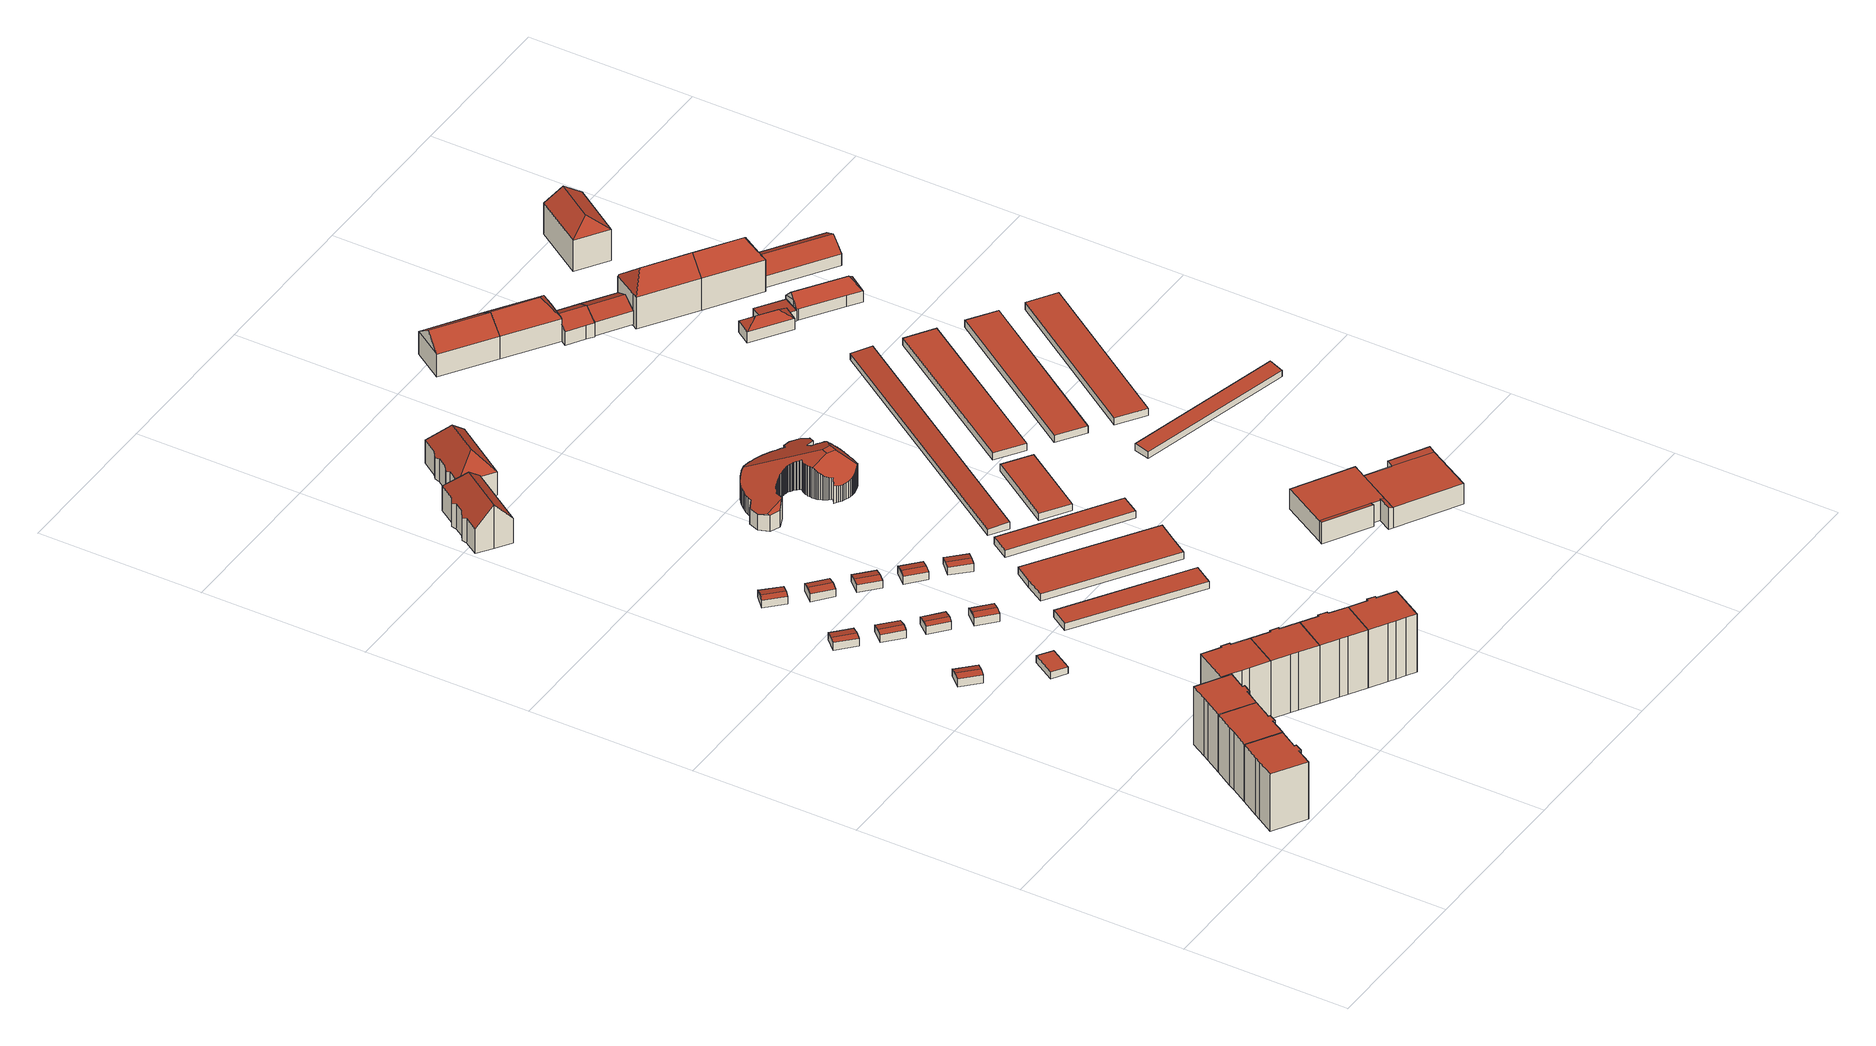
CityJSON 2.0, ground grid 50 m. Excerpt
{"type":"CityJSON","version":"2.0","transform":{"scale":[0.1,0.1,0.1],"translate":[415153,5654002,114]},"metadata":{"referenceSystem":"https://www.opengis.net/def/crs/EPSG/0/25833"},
"CityObjects":{
"building1":{"type":"Building","attributes":{"Dachtyp_tdc":"tdcPolyFlatRoof","Gemeindeschluessel":14612000,"Dachneigung":0,"QualitaetDacherkennung":73,"Geometrietyp2DReferenz":"3000","measuredHeight":18.89,"function":"31001_9998","roofType":"1000"},"geometry":[{"type":"Solid","lod":"2","boundaries":[[[[0,1,2,3]],[[1,4,5,2]],[[4,6,7,5]],[[6,8,9,7]],[[8,10,11,9]],[[10,12,13,11]],[[12,14,15,13]],[[14,16,17,15]],[[16,18,19,17]],[[18,0,3,19]],[[18,16,14,12,10,8,6,4,1,0]],[[3,2,5,7,9,11,13,15,17,19]]]],"semantics":{"surfaces":[{"type":"WallSurface"},{"type":"RoofSurface"},{"type":"GroundSurface"}],"values":[[0,0,0,0,0,0,0,0,0,0,1,2]]}}]},
"building2":{"type":"Building","attributes":{"Dachtyp_tdc":"tdcPolyFlatRoof","Gemeindeschluessel":14612000,"Dachneigung":0,"QualitaetDacherkennung":73,"Geometrietyp2DReferenz":"3000","measuredHeight":18.91,"function":"31001_9998","roofType":"1000"},"geometry":[{"type":"Solid","lod":"2","boundaries":[[[[20,21,22,23]],[[21,24,25,22]],[[24,26,27,25]],[[26,28,29,27]],[[28,30,9,29]],[[30,31,7,9]],[[31,32,33,7]],[[32,34,35,33]],[[34,36,37,35]],[[36,20,23,37]],[[36,34,32,31,30,28,26,24,21,20]],[[23,22,25,27,29,9,7,33,35,37]]]],"semantics":{"surfaces":[{"type":"WallSurface"},{"type":"RoofSurface"},{"type":"GroundSurface"}],"values":[[0,0,0,0,0,0,0,0,0,0,1,2]]}}]},
"building3":{"type":"Building","attributes":{"Dachtyp_tdc":"tdcPolyFlatRoof","Gemeindeschluessel":14612000,"Dachneigung":0,"QualitaetDacherkennung":73,"Geometrietyp2DReferenz":"3000","measuredHeight":18.9,"function":"31001_9998","roofType":"1000"},"geometry":[{"type":"Solid","lod":"2","boundaries":[[[[20,36,37,23]],[[36,38,39,37]],[[38,40,41,39]],[[40,42,43,41]],[[42,44,45,43]],[[44,46,47,45]],[[46,48,49,47]],[[48,50,51,49]],[[50,52,53,51]],[[52,54,55,53]],[[54,56,57,55]],[[56,20,23,57]],[[56,54,52,50,48,46,44,42,40,38,36,20]],[[23,37,39,41,43,45,47,49,51,53,55,57]]]],"semantics":{"surfaces":[{"type":"WallSurface"},{"type":"RoofSurface"},{"type":"GroundSurface"}],"values":[[0,0,0,0,0,0,0,0,0,0,0,0,1,2]]}}]},
"building4":{"type":"Building","attributes":{"Dachtyp_tdc":"tdcGableRoof","Gemeindeschluessel":14612000,"Dachneigung":15.35,"QualitaetDacherkennung":78,"Geometrietyp2DReferenz":"3000","measuredHeight":3.06,"function":"31001_9998","roofType":"3100"},"geometry":[{"type":"Solid","lod":"2","boundaries":[[[[58,59,60,61]],[[59,62,63,60]],[[62,64,65,63]],[[64,58,61,65]],[[62,59,66]],[[58,64,67]],[[59,58,67,66]],[[64,62,66,67]],[[61,60,63,65]]]],"semantics":{"surfaces":[{"type":"WallSurface"},{"type":"RoofSurface"},{"type":"GroundSurface"}],"values":[[0,0,0,0,0,0,1,1,2]]}}]},
"building5":{"type":"Building","attributes":{"Dachtyp_tdc":"tdcPolyFlatRoof","Gemeindeschluessel":14612000,"Dachneigung":0,"QualitaetDacherkennung":75,"Geometrietyp2DReferenz":"3000","measuredHeight":19.05,"function":"31001_9998","roofType":"1000"},"geometry":[{"type":"Solid","lod":"2","boundaries":[[[[68,69,70,47]],[[69,71,72,70]],[[71,73,74,72]],[[73,75,76,74]],[[75,77,78,76]],[[77,79,80,78]],[[79,81,82,80]],[[81,83,84,82]],[[83,85,86,84]],[[85,87,49,86]],[[87,68,47,49]],[[87,85,83,81,79,77,75,73,71,69,68]],[[47,70,72,74,76,78,80,82,84,86,49]]]],"semantics":{"surfaces":[{"type":"WallSurface"},{"type":"RoofSurface"},{"type":"GroundSurface"}],"values":[[0,0,0,0,0,0,0,0,0,0,0,1,2]]}}]},
"building6":{"type":"Building","attributes":{"Dachtyp_tdc":"tdcGableRoof","Gemeindeschluessel":14612000,"Dachneigung":13.27,"QualitaetDacherkennung":75,"Geometrietyp2DReferenz":"3000","measuredHeight":3,"function":"31001_9998","roofType":"3100"},"geometry":[{"type":"Solid","lod":"2","boundaries":[[[[88,89,90,91]],[[89,92,93,90]],[[92,94,95,93]],[[94,88,91,95]],[[92,89,96]],[[88,94,97]],[[89,88,97,96]],[[94,92,96,97]],[[91,90,93,95]]]],"semantics":{"surfaces":[{"type":"WallSurface"},{"type":"RoofSurface"},{"type":"GroundSurface"}],"values":[[0,0,0,0,0,0,1,1,2]]}}]},
"building7":{"type":"Building","attributes":{"Dachtyp_tdc":"tdcPolyFlatRoof","Gemeindeschluessel":14612000,"Dachneigung":2.85,"QualitaetDacherkennung":85,"Geometrietyp2DReferenz":"3000","measuredHeight":2.38,"function":"31001_9998","roofType":"2100"},"geometry":[{"type":"Solid","lod":"2","boundaries":[[[[98,99,100,101]],[[99,102,103,100]],[[102,104,105,103]],[[104,98,101,105]],[[104,102,99,98]],[[101,100,103,105]]]],"semantics":{"surfaces":[{"type":"WallSurface"},{"type":"RoofSurface"},{"type":"GroundSurface"}],"values":[[0,0,0,0,1,2]]}}]},
"building8":{"type":"Building","attributes":{"Dachtyp_tdc":"tdcPolyFlatRoof","Gemeindeschluessel":14612000,"Dachneigung":0,"QualitaetDacherkennung":82,"Geometrietyp2DReferenz":"3000","measuredHeight":19.07,"function":"31001_9998","roofType":"1000"},"geometry":[{"type":"Solid","lod":"2","boundaries":[[[[81,79,80,82]],[[79,106,107,80]],[[106,108,109,107]],[[108,110,111,109]],[[110,112,113,111]],[[112,114,115,113]],[[114,116,117,115]],[[116,118,119,117]],[[118,120,121,119]],[[120,81,82,121]],[[120,118,116,114,112,110,108,106,79,81]],[[82,80,107,109,111,113,115,117,119,121]]]],"semantics":{"surfaces":[{"type":"WallSurface"},{"type":"RoofSurface"},{"type":"GroundSurface"}],"values":[[0,0,0,0,0,0,0,0,0,0,1,2]]}}]},
"building9":{"type":"Building","attributes":{"Dachtyp_tdc":"tdcGableRoof","Gemeindeschluessel":14612000,"Dachneigung":13.37,"QualitaetDacherkennung":82,"Geometrietyp2DReferenz":"3000","measuredHeight":2.91,"function":"31001_9998","roofType":"3100"},"geometry":[{"type":"Solid","lod":"2","boundaries":[[[[122,123,124,125]],[[123,126,127,124]],[[126,128,129,127]],[[128,122,125,129]],[[126,123,130]],[[122,128,131]],[[123,122,131,130]],[[128,126,130,131]],[[125,124,127,129]]]],"semantics":{"surfaces":[{"type":"WallSurface"},{"type":"RoofSurface"},{"type":"GroundSurface"}],"values":[[0,0,0,0,0,0,1,1,2]]}}]},
"building10":{"type":"Building","attributes":{"Dachtyp_tdc":"tdcGableRoof","Gemeindeschluessel":14612000,"Dachneigung":13.7,"QualitaetDacherkennung":71,"Geometrietyp2DReferenz":"3000","measuredHeight":3.07,"function":"31001_9998","roofType":"3100"},"geometry":[{"type":"Solid","lod":"2","boundaries":[[[[132,133,134,135]],[[133,136,137,134]],[[136,138,139,137]],[[138,132,135,139]],[[136,133,140]],[[132,138,141]],[[133,132,141,140]],[[138,136,140,141]],[[135,134,137,139]]]],"semantics":{"surfaces":[{"type":"WallSurface"},{"type":"RoofSurface"},{"type":"GroundSurface"}],"values":[[0,0,0,0,0,0,1,1,2]]}}]},
"building11":{"type":"Building","attributes":{"Dachtyp_tdc":"tdcGableRoof","Gemeindeschluessel":14612000,"Dachneigung":14.26,"QualitaetDacherkennung":72,"Geometrietyp2DReferenz":"3000","measuredHeight":2.9,"function":"31001_9998","roofType":"3100"},"geometry":[{"type":"Solid","lod":"2","boundaries":[[[[142,143,144,145]],[[143,146,147,144]],[[146,148,149,147]],[[148,142,145,149]],[[146,143,150]],[[142,148,151]],[[143,142,151,150]],[[148,146,150,151]],[[145,144,147,149]]]],"semantics":{"surfaces":[{"type":"WallSurface"},{"type":"RoofSurface"},{"type":"GroundSurface"}],"values":[[0,0,0,0,0,0,1,1,2]]}}]},
"building12":{"type":"Building","attributes":{"Dachtyp_tdc":"tdcPolyFlatRoof","Gemeindeschluessel":14612000,"Dachneigung":0,"QualitaetDacherkennung":83,"Geometrietyp2DReferenz":"3000","measuredHeight":19.09,"function":"31001_9998","roofType":"1000"},"geometry":[{"type":"Solid","lod":"2","boundaries":[[[[152,153,154,155]],[[153,116,117,154]],[[116,114,115,117]],[[114,156,157,115]],[[156,158,159,157]],[[158,160,161,159]],[[160,162,163,161]],[[162,164,165,163]],[[164,166,167,165]],[[166,152,155,167]],[[166,164,162,160,158,156,114,116,153,152]],[[155,154,117,115,157,159,161,163,165,167]]]],"semantics":{"surfaces":[{"type":"WallSurface"},{"type":"RoofSurface"},{"type":"GroundSurface"}],"values":[[0,0,0,0,0,0,0,0,0,0,1,2]]}}]},
"building13":{"type":"Building","attributes":{"Dachtyp_tdc":"tdcGableRoof","Gemeindeschluessel":14612000,"Dachneigung":13.53,"QualitaetDacherkennung":78,"Geometrietyp2DReferenz":"3000","measuredHeight":3,"function":"31001_9998","roofType":"3100"},"geometry":[{"type":"Solid","lod":"2","boundaries":[[[[168,169,170,171]],[[169,172,173,170]],[[172,174,175,173]],[[174,168,171,175]],[[172,169,176]],[[168,174,177]],[[169,168,177,176]],[[174,172,176,177]],[[171,170,173,175]]]],"semantics":{"surfaces":[{"type":"WallSurface"},{"type":"RoofSurface"},{"type":"GroundSurface"}],"values":[[0,0,0,0,0,0,1,1,2]]}}]},
"building14":{"type":"Building","attributes":{"Dachtyp_tdc":"tdcGableRoof","Gemeindeschluessel":14612000,"Dachneigung":14.27,"QualitaetDacherkennung":79,"Geometrietyp2DReferenz":"3000","measuredHeight":3.04,"function":"31001_9998","roofType":"3100"},"geometry":[{"type":"Solid","lod":"2","boundaries":[[[[178,179,180,181]],[[179,182,183,180]],[[182,184,185,183]],[[184,178,181,185]],[[182,179,186]],[[178,184,187]],[[179,178,187,186]],[[184,182,186,187]],[[181,180,183,185]]]],"semantics":{"surfaces":[{"type":"WallSurface"},{"type":"RoofSurface"},{"type":"GroundSurface"}],"values":[[0,0,0,0,0,0,1,1,2]]}}]},
"building15":{"type":"Building","attributes":{"Dachtyp_tdc":"tdcPolyFlatRoof","Gemeindeschluessel":14612000,"Dachneigung":0,"QualitaetDacherkennung":76,"Geometrietyp2DReferenz":"3000","measuredHeight":19.09,"function":"31001_9998","roofType":"1000"},"geometry":[{"type":"Solid","lod":"2","boundaries":[[[[188,189,190,191]],[[189,192,193,190]],[[192,194,195,193]],[[194,196,197,195]],[[196,166,167,197]],[[166,164,165,167]],[[164,198,199,165]],[[198,200,201,199]],[[200,202,203,201]],[[202,204,205,203]],[[204,188,191,205]],[[204,202,200,198,164,166,196,194,192,189,188]],[[191,190,193,195,197,167,165,199,201,203,205]]]],"semantics":{"surfaces":[{"type":"WallSurface"},{"type":"RoofSurface"},{"type":"GroundSurface"}],"values":[[0,0,0,0,0,0,0,0,0,0,0,1,2]]}}]},
"building16":{"type":"Building","attributes":{"Dachtyp_tdc":"tdcGableRoof","Gemeindeschluessel":14612000,"Dachneigung":14.37,"QualitaetDacherkennung":84,"Geometrietyp2DReferenz":"3000","measuredHeight":2.98,"function":"31001_9998","roofType":"3100"},"geometry":[{"type":"Solid","lod":"2","boundaries":[[[[206,207,208,209]],[[207,210,211,208]],[[210,212,213,211]],[[212,206,209,213]],[[210,207,214]],[[206,212,215]],[[207,206,215,214]],[[212,210,214,215]],[[209,208,211,213]]]],"semantics":{"surfaces":[{"type":"WallSurface"},{"type":"RoofSurface"},{"type":"GroundSurface"}],"values":[[0,0,0,0,0,0,1,1,2]]}}]},
"building17":{"type":"Building","attributes":{"Dachtyp_tdc":"tdcFreeFormRoof","Gemeindeschluessel":14612000,"Dachneigung":48.65,"QualitaetDacherkennung":21,"Geometrietyp2DReferenz":"3000","measuredHeight":14.26,"function":"31001_9998","roofType":"5000"},"geometry":[{"type":"Solid","lod":"2","boundaries":[[[[216,217,218,219]],[[217,220,221,218]],[[220,222,223,221]],[[222,224,225,223]],[[224,226,227,225]],[[226,228,229,227]],[[228,230,231,229]],[[230,232,233,231]],[[232,234,235,233]],[[234,236,237,235]],[[236,238,239,237]],[[238,216,219,239]],[[234,232,230,228,226,224,222,220,217,240]],[[217,216,238,240]],[[238,236,234,240]],[[219,218,221,223,225,227,229,231,233,235,237,239]]]],"semantics":{"surfaces":[{"type":"WallSurface"},{"type":"RoofSurface"},{"type":"GroundSurface"}],"values":[[0,0,0,0,0,0,0,0,0,0,0,0,1,1,1,2]]}}]},
"building18":{"type":"Building","attributes":{"Dachtyp_tdc":"tdcGableRoof","Gemeindeschluessel":14612000,"Dachneigung":12.93,"QualitaetDacherkennung":65,"Geometrietyp2DReferenz":"3000","measuredHeight":3.02,"function":"31001_9998","roofType":"3100"},"geometry":[{"type":"Solid","lod":"2","boundaries":[[[[241,242,243,244]],[[242,245,246,243]],[[245,247,248,246]],[[247,241,244,248]],[[245,242,249]],[[241,247,250]],[[242,241,250,249]],[[247,245,249,250]],[[244,243,246,248]]]],"semantics":{"surfaces":[{"type":"WallSurface"},{"type":"RoofSurface"},{"type":"GroundSurface"}],"values":[[0,0,0,0,0,0,1,1,2]]}}]},
"building19":{"type":"Building","attributes":{"Dachtyp_tdc":"tdcPolyFlatRoof","Gemeindeschluessel":14612000,"Dachneigung":0,"QualitaetDacherkennung":77,"Geometrietyp2DReferenz":"3000","measuredHeight":2.31,"function":"31001_2463","roofType":"1000"},"geometry":[{"type":"Solid","lod":"2","boundaries":[[[[251,252,253,254]],[[252,255,256,253]],[[255,257,258,256]],[[257,251,254,258]],[[257,255,252,251]],[[254,253,256,258]]]],"semantics":{"surfaces":[{"type":"WallSurface"},{"type":"RoofSurface"},{"type":"GroundSurface"}],"values":[[0,0,0,0,1,2]]}}]},
"building20":{"type":"Building","attributes":{"Dachtyp_tdc":"tdcGableRoof","Gemeindeschluessel":14612000,"Dachneigung":14.75,"QualitaetDacherkennung":73,"Geometrietyp2DReferenz":"3000","measuredHeight":2.93,"function":"31001_9998","roofType":"3100"},"geometry":[{"type":"Solid","lod":"2","boundaries":[[[[259,260,261,262]],[[260,263,264,261]],[[263,265,266,264]],[[265,259,262,266]],[[263,260,267]],[[259,265,268]],[[260,259,268,267]],[[265,263,267,268]],[[262,261,264,266]]]],"semantics":{"surfaces":[{"type":"WallSurface"},{"type":"RoofSurface"},{"type":"GroundSurface"}],"values":[[0,0,0,0,0,0,1,1,2]]}}]},
"building21":{"type":"Building","attributes":{"Dachtyp_tdc":"tdcHipRoof","Gemeindeschluessel":14612000,"Dachneigung":48.7,"QualitaetDacherkennung":77,"Geometrietyp2DReferenz":"3000","measuredHeight":13.99,"function":"31001_9998","roofType":"3200"},"geometry":[{"type":"Solid","lod":"2","boundaries":[[[[269,270,271,272]],[[270,273,274,271]],[[273,275,276,274]],[[275,277,278,276]],[[277,279,280,278]],[[279,281,282,280]],[[281,283,284,282]],[[283,285,286,284]],[[285,287,288,286]],[[287,289,290,288]],[[289,269,272,290]],[[279,277,291]],[[285,283,281,292]],[[277,275,273,270,269,289,287,285,292,291]],[[281,279,291,292]],[[272,271,274,276,278,280,282,284,286,288,290]]]],"semantics":{"surfaces":[{"type":"WallSurface"},{"type":"RoofSurface"},{"type":"GroundSurface"}],"values":[[0,0,0,0,0,0,0,0,0,0,0,1,1,1,1,2]]}}]},
"building22":{"type":"Building","attributes":{"Dachtyp_tdc":"tdcPolyFlatRoof","Gemeindeschluessel":14612000,"Dachneigung":0,"QualitaetDacherkennung":94,"Geometrietyp2DReferenz":"3000","measuredHeight":2.27,"function":"31001_2463","roofType":"1000"},"geometry":[{"type":"Solid","lod":"2","boundaries":[[[[293,294,295,296]],[[294,297,298,295]],[[297,299,300,298]],[[299,301,302,300]],[[301,303,304,302]],[[303,293,296,304]],[[303,301,299,297,294,293]],[[296,295,298,300,302,304]]]],"semantics":{"surfaces":[{"type":"WallSurface"},{"type":"RoofSurface"},{"type":"GroundSurface"}],"values":[[0,0,0,0,0,0,1,2]]}}]},
"building23":{"type":"Building","attributes":{"name":"Kinder- und Jugendhaus Schieferburg","Dachtyp_tdc":"tdcFreeFormRoof","Gemeindeschluessel":14612000,"Dachneigung":13.56,"QualitaetDacherkennung":16,"Geometrietyp2DReferenz":"3000","measuredHeight":11.13,"function":"31001_2090","roofType":"5000"},"geometry":[{"type":"Solid","lod":"2","boundaries":[[[[305,306,307,308]],[[306,309,310,307]],[[309,311,312,310]],[[311,313,314,312]],[[313,315,316,314]],[[315,317,318,316]],[[317,319,320,318]],[[319,321,322,320]],[[321,323,324,322]],[[323,325,326,324]],[[325,327,328,326]],[[327,329,330,328]],[[329,331,332,330]],[[331,333,334,332]],[[333,335,336,334]],[[335,337,338,336]],[[337,339,340,338]],[[339,341,342,340]],[[341,343,344,342]],[[343,345,346,344]],[[345,347,348,346]],[[347,349,350,348]],[[349,351,352,350]],[[351,353,354,352]],[[353,355,356,354]],[[355,357,358,356]],[[357,359,360,358]],[[359,361,362,360]],[[361,363,364,362]],[[363,365,366,364]],[[365,367,368,366]],[[367,369,370,368]],[[369,371,372,370]],[[371,373,374,372]],[[373,375,376,374]],[[375,377,378,376]],[[377,379,380,378]],[[379,381,382,380]],[[381,383,384,382]],[[383,385,386,384]],[[385,387,388,386]],[[387,389,390,388]],[[389,391,392,390]],[[391,393,394,392]],[[393,395,396,394]],[[395,397,398,396]],[[397,399,400,398]],[[399,401,402,400]],[[401,403,404,402]],[[403,405,406,404]],[[405,407,408,406]],[[407,409,410,408]],[[409,411,412,410]],[[411,413,414,412]],[[413,415,416,414]],[[415,417,418,416]],[[417,419,420,418]],[[419,421,422,420]],[[421,423,424,422]],[[423,425,426,424]],[[425,427,428,426]],[[429,430,431,432]],[[430,433,434,431]],[[433,435,436,434]],[[435,437,438,436]],[[437,439,440,438]],[[439,441,442,440]],[[441,443,444,442]],[[443,445,446,444]],[[445,447,448,446]],[[447,449,450,448]],[[449,451,452,450]],[[451,453,454,452]],[[453,455,456,454]],[[455,457,458,456]],[[457,459,460,458]],[[459,461,462,460]],[[461,463,464,462]],[[463,465,466,464]],[[465,467,468,466]],[[467,469,470,468]],[[469,471,472,470]],[[471,473,474,472]],[[473,475,476,474]],[[475,477,478,476]],[[477,479,480,478]],[[479,481,482,480]],[[481,483,484,482]],[[483,485,486,484]],[[485,487,488,486]],[[487,489,490,488]],[[489,491,492,490]],[[491,493,494,492]],[[493,495,496,494]],[[495,497,498,496]],[[497,499,500,498]],[[499,501,502,500]],[[501,503,504,502]],[[503,505,506,504]],[[505,507,508,506]],[[507,509,510,508]],[[509,511,512,510]],[[511,513,514,512]],[[513,515,516,514]],[[515,517,518,516]],[[427,429,432,428]],[[517,519,520,518]],[[519,521,522,520]],[[521,523,524,522]],[[523,525,526,524]],[[525,527,528,526]],[[527,529,530,528]],[[529,531,532,530]],[[531,533,534,532]],[[533,535,536,534]],[[535,537,538,536]],[[537,539,540,538]],[[539,541,542,540]],[[541,543,544,542]],[[543,545,546,544]],[[545,547,548,546]],[[547,549,550,548]],[[549,551,552,550]],[[551,553,554,552]],[[553,555,556,554]],[[555,557,558,556]],[[557,559,560,558]],[[559,561,562,560]],[[561,563,564,562]],[[563,565,566,564]],[[565,567,568,566]],[[567,569,570,568]],[[569,571,572,570]],[[571,573,574,572]],[[573,575,576,574]],[[575,577,578,576]],[[577,579,580,578]],[[579,581,582,580]],[[581,583,584,582]],[[583,585,586,584]],[[585,587,588,586]],[[587,589,590,588]],[[589,591,592,590]],[[591,593,594,592]],[[593,595,596,594]],[[595,597,598,596]],[[597,599,600,598]],[[599,601,602,600]],[[601,603,604,602]],[[603,605,606,604]],[[605,607,608,606]],[[607,609,610,608]],[[609,611,612,610]],[[611,613,614,612]],[[613,615,616,614]],[[615,617,618,616]],[[617,619,620,618]],[[619,621,622,620]],[[621,623,624,622]],[[623,625,626,624]],[[625,627,628,626]],[[627,629,630,628]],[[629,631,632,630]],[[631,305,308,632]],[[633,634,337,335,333,331,329,327,325,323,321,319,317,315,313,311,309,306,305,631,629,627,625,623,621,619,617,615,613,611,609,607,635]],[[389,387,385,383,381,379,377,375,373,371,369,367,365,363,361,359,357,355,353,351,349,347,345,343,341,339,337,634,636,637,439,437,435,433,430,429,427,425,423,421,419,417,415,413,411,409,407,405,403,401,399,397,395,393,391]],[[573,571,638,639]],[[463,461,459,457,455,453,451,449,447,445,443,441,637,636,640,641,493,491,489,487,485,483,481,479,477,475,473,471,469,467,465]],[[553,551,549,547,545,543,541,539,537,535,533,531,529,527,525,523,521,519,517,515,513,511,509,507,505,503,501,499,497,495,641,640,633,635,605,603,601,599,597,595,593,591,589,587,585,583,581,579,577,575,639,638,569,567,565,563,561,559,557,555]],[[636,634,633,640]],[[607,605,635]],[[441,439,637]],[[495,493,641]],[[575,573,639]],[[571,569,638]],[[308,307,310,312,314,316,318,320,322,324,326,328,330,332,334,336,338,340,342,344,346,348,350,352,354,356,358,360,362,364,366,368,370,372,374,376,378,380,382,384,386,388,390,392,394,396,398,400,402,404,406,408,410,412,414,416,418,420,422,424,426,428,432,431,434,436,438,440,442,444,446,448,450,452,454,456,458,460,462,464,466,468,470,472,474,476,478,480,482,484,486,488,490,492,494,496,498,500,502,504,506,508,510,512,514,516,518,520,522,524,526,528,530,532,534,536,538,540,542,544,546,548,550,552,554,556,558,560,562,564,566,568,570,572,574,576,578,580,582,584,586,588,590,592,594,596,598,600,602,604,606,608,610,612,614,616,618,620,622,624,626,628,630,632]]]],"semantics":{"surfaces":[{"type":"WallSurface"},{"type":"RoofSurface"},{"type":"GroundSurface"}],"values":[[0,0,0,0,0,0,0,0,0,0,0,0,0,0,0,0,0,0,0,0,0,0,0,0,0,0,0,0,0,0,0,0,0,0,0,0,0,0,0,0,0,0,0,0,0,0,0,0,0,0,0,0,0,0,0,0,0,0,0,0,0,0,0,0,0,0,0,0,0,0,0,0,0,0,0,0,0,0,0,0,0,0,0,0,0,0,0,0,0,0,0,0,0,0,0,0,0,0,0,0,0,0,0,0,0,0,0,0,0,0,0,0,0,0,0,0,0,0,0,0,0,0,0,0,0,0,0,0,0,0,0,0,0,0,0,0,0,0,0,0,0,0,0,0,0,0,0,0,0,0,0,0,0,0,0,0,0,0,0,0,0,0,0,0,1,1,1,1,1,1,0,0,0,0,0,2]]}}]},
"building24":{"type":"Building","attributes":{"Dachtyp_tdc":"tdcPolyFlatRoof","Gemeindeschluessel":14612000,"Dachneigung":0,"QualitaetDacherkennung":89,"Geometrietyp2DReferenz":"3000","measuredHeight":2.27,"function":"31001_2463","roofType":"1000"},"geometry":[{"type":"Solid","lod":"2","boundaries":[[[[642,643,644,645]],[[643,646,647,644]],[[646,648,649,647]],[[648,642,645,649]],[[648,646,643,642]],[[645,644,647,649]]]],"semantics":{"surfaces":[{"type":"WallSurface"},{"type":"RoofSurface"},{"type":"GroundSurface"}],"values":[[0,0,0,0,1,2]]}}]},
"building25":{"type":"Building","attributes":{"Dachtyp_tdc":"tdcPolyFlatRoof","Gemeindeschluessel":14612000,"Dachneigung":0,"QualitaetDacherkennung":92,"Geometrietyp2DReferenz":"3000","measuredHeight":2.25,"function":"31001_2463","roofType":"1000"},"geometry":[{"type":"Solid","lod":"2","boundaries":[[[[650,651,652,653]],[[651,654,655,652]],[[654,656,657,655]],[[656,650,653,657]],[[656,654,651,650]],[[653,652,655,657]]]],"semantics":{"surfaces":[{"type":"WallSurface"},{"type":"RoofSurface"},{"type":"GroundSurface"}],"values":[[0,0,0,0,1,2]]}}]},
"building26":{"type":"Building","attributes":{"Dachtyp_tdc":"tdcPolyFlatRoof","Gemeindeschluessel":14612000,"Dachneigung":2.95,"QualitaetDacherkennung":90,"Geometrietyp2DReferenz":"3000","measuredHeight":2.33,"function":"31001_2463","roofType":"2100"},"geometry":[{"type":"Solid","lod":"2","boundaries":[[[[658,659,660,661]],[[659,662,663,660]],[[662,664,665,663]],[[664,658,661,665]],[[664,662,659,658]],[[661,660,663,665]]]],"semantics":{"surfaces":[{"type":"WallSurface"},{"type":"RoofSurface"},{"type":"GroundSurface"}],"values":[[0,0,0,0,1,2]]}}]},
"building27":{"type":"Building","attributes":{"Gemeindeschluessel":14612000,"Geometrietyp2DReferenz":"3000","function":"31001_9998","roofType":"9999"},"children":["building27-1","building27-2","building27-3","building27-4","building27-5"]},
"building27-1":{"type":"BuildingPart","attributes":{"Dachtyp_tdc":"tdcPolyFlatRoof","Dachneigung":6.05,"QualitaetDacherkennung":55,"Geometrietyp2DReferenz":"3000","measuredHeight":6.91,"roofType":"2100"},"parents":["building27"],"geometry":[{"type":"MultiSurface","lod":"2","boundaries":[[[666,667,668,669]],[[670,671,672,673]],[[671,666,669,672]],[[671,670,667,666]],[[669,668,673,672]]],"semantics":{"surfaces":[{"type":"WallSurface"},{"type":"RoofSurface"},{"type":"GroundSurface"}],"values":[0,0,0,1,2]}}]},
"building27-2":{"type":"BuildingPart","attributes":{"Dachtyp_tdc":"tdcPolyFlatRoof","Dachneigung":16.46,"QualitaetDacherkennung":55,"Geometrietyp2DReferenz":"3000","measuredHeight":7.06,"roofType":"2100"},"parents":["building27"],"geometry":[{"type":"MultiSurface","lod":"2","boundaries":[[[674,675,676,677]],[[675,678,679,680,676]],[[675,674,681,678]],[[680,682,677,676]]],"semantics":{"surfaces":[{"type":"WallSurface"},{"type":"RoofSurface"},{"type":"GroundSurface"}],"values":[0,0,1,2]}}]},
"building27-3":{"type":"BuildingPart","attributes":{"Dachtyp_tdc":"tdcPolyFlatRoof","Dachneigung":0,"QualitaetDacherkennung":85,"Geometrietyp2DReferenz":"3000","measuredHeight":6.67,"roofType":"1000"},"parents":["building27"],"geometry":[{"type":"MultiSurface","lod":"2","boundaries":[[[683,670,673,684,685]],[[667,686,687,668]],[[686,688,674,677,687]],[[688,686,667,670,683]],[[684,673,668,687,677,682]]],"semantics":{"surfaces":[{"type":"WallSurface"},{"type":"RoofSurface"},{"type":"GroundSurface"}],"values":[0,0,0,1,2]}}]},
"building27-4":{"type":"BuildingPart","attributes":{"Dachtyp_tdc":"tdcPolyFlatRoof","Dachneigung":0,"QualitaetDacherkennung":79,"Geometrietyp2DReferenz":"3000","measuredHeight":6.61,"roofType":"1000"},"parents":["building27"],"geometry":[{"type":"MultiSurface","lod":"2","boundaries":[[[689,690,691,692]],[[690,693,694,691]],[[693,685,684,694]],[[679,695,696,680]],[[695,679,681,685,693,690,689]],[[692,691,694,684,682,680,696]]],"semantics":{"surfaces":[{"type":"WallSurface"},{"type":"RoofSurface"},{"type":"GroundSurface"}],"values":[0,0,0,0,1,2]}}]},
"building27-5":{"type":"BuildingPart","attributes":{"Dachtyp_tdc":"tdcPolyFlatRoof","Dachneigung":13.77,"QualitaetDacherkennung":57,"Geometrietyp2DReferenz":"3000","measuredHeight":7.04,"roofType":"2100"},"parents":["building27"],"geometry":[{"type":"MultiSurface","lod":"2","boundaries":[[[697,698,689,692,699]],[[700,701,702,696,695]],[[701,697,699,702]],[[701,700,698,697]],[[699,692,696,702]]],"semantics":{"surfaces":[{"type":"WallSurface"},{"type":"RoofSurface"},{"type":"GroundSurface"}],"values":[0,0,0,1,2]}}]},
"building28":{"type":"Building","attributes":{"Dachtyp_tdc":"tdcGableRoof","Gemeindeschluessel":14612000,"Dachneigung":36.7,"QualitaetDacherkennung":82,"Geometrietyp2DReferenz":"3000","measuredHeight":11.51,"function":"31001_9998","roofType":"3100"},"geometry":[{"type":"Solid","lod":"2","boundaries":[[[[703,704,705,706]],[[704,707,708,705]],[[707,709,710,708]],[[709,703,706,710]],[[707,704,711]],[[703,709,712]],[[704,703,712,711]],[[709,707,711,712]],[[706,705,708,710]]]],"semantics":{"surfaces":[{"type":"WallSurface"},{"type":"RoofSurface"},{"type":"GroundSurface"}],"values":[[0,0,0,0,0,0,1,1,2]]}}]},
"building29":{"type":"Building","attributes":{"Dachtyp_tdc":"tdcFreeFormRoof","Gemeindeschluessel":14612000,"Dachneigung":36.95,"QualitaetDacherkennung":81,"Geometrietyp2DReferenz":"3000","measuredHeight":11.54,"function":"31001_9998","roofType":"5000"},"geometry":[{"type":"Solid","lod":"2","boundaries":[[[[713,703,706,714]],[[703,709,710,706]],[[709,715,716,710]],[[715,717,718,716]],[[717,713,714,718]],[[717,715,719,720]],[[719,715,709,721]],[[713,720,719,721,703]],[[709,703,721]],[[713,717,720]],[[714,706,710,716,718]]]],"semantics":{"surfaces":[{"type":"WallSurface"},{"type":"RoofSurface"},{"type":"GroundSurface"}],"values":[[0,0,0,0,0,1,1,1,0,0,2]]}}]},
"building30":{"type":"Building","attributes":{"Dachtyp_tdc":"tdcPolyFlatRoof","Gemeindeschluessel":14612000,"Dachneigung":0,"QualitaetDacherkennung":94,"Geometrietyp2DReferenz":"3000","measuredHeight":2.3,"function":"31001_2463","roofType":"1000"},"geometry":[{"type":"Solid","lod":"2","boundaries":[[[[722,723,724,725]],[[723,726,727,724]],[[726,728,729,727]],[[728,722,725,729]],[[728,726,723,722]],[[725,724,727,729]]]],"semantics":{"surfaces":[{"type":"WallSurface"},{"type":"RoofSurface"},{"type":"GroundSurface"}],"values":[[0,0,0,0,1,2]]}}]},
"building31":{"type":"Building","attributes":{"Dachtyp_tdc":"tdcGableRoof","Gemeindeschluessel":14612000,"Dachneigung":27.42,"QualitaetDacherkennung":67,"Geometrietyp2DReferenz":"3000","measuredHeight":6.95,"function":"31001_9998","roofType":"3100"},"geometry":[{"type":"Solid","lod":"2","boundaries":[[[[730,731,732,733]],[[731,734,735,732]],[[734,736,737,735]],[[736,738,739,737]],[[738,740,741,739]],[[740,742,743,741]],[[742,744,745,743]],[[744,746,747,745]],[[746,730,733,747]],[[742,740,738,736,734]],[[734,731,730,746,744,742]],[[733,732,735,737,739,741,743,745,747]]]],"semantics":{"surfaces":[{"type":"WallSurface"},{"type":"RoofSurface"},{"type":"GroundSurface"}],"values":[[0,0,0,0,0,0,0,0,0,1,1,2]]}}]},
"building32":{"type":"Building","attributes":{"Dachtyp_tdc":"tdcPolyFlatRoof","Gemeindeschluessel":14612000,"Dachneigung":2.89,"QualitaetDacherkennung":65,"Geometrietyp2DReferenz":"3000","measuredHeight":2.33,"function":"31001_2463","roofType":"2100"},"geometry":[{"type":"Solid","lod":"2","boundaries":[[[[748,749,750,751]],[[749,752,753,750]],[[752,754,755,753]],[[754,748,751,755]],[[754,752,749,748]],[[751,750,753,755]]]],"semantics":{"surfaces":[{"type":"WallSurface"},{"type":"RoofSurface"},{"type":"GroundSurface"}],"values":[[0,0,0,0,1,2]]}}]},
"building33":{"type":"Building","attributes":{"Dachtyp_tdc":"tdcGableRoof","Gemeindeschluessel":14612000,"Dachneigung":25.57,"QualitaetDacherkennung":67,"Geometrietyp2DReferenz":"3000","measuredHeight":6.63,"function":"31001_9998","roofType":"3100"},"geometry":[{"type":"Solid","lod":"2","boundaries":[[[[756,757,758,759]],[[757,740,760,758]],[[740,761,762,760]],[[761,756,759,762]],[[740,757,763]],[[756,761,764]],[[757,756,764,763]],[[761,740,763,764]],[[759,758,760,762]]]],"semantics":{"surfaces":[{"type":"WallSurface"},{"type":"RoofSurface"},{"type":"GroundSurface"}],"values":[[0,0,0,0,0,0,1,1,2]]}}]},
"building34":{"type":"Building","attributes":{"Dachtyp_tdc":"tdcPolyFlatRoof","Gemeindeschluessel":14612000,"Dachneigung":0,"QualitaetDacherkennung":94,"Geometrietyp2DReferenz":"3000","measuredHeight":2.25,"function":"31001_2463","roofType":"1000"},"geometry":[{"type":"Solid","lod":"2","boundaries":[[[[765,766,767,768]],[[766,769,770,767]],[[769,771,772,770]],[[771,765,768,772]],[[771,769,766,765]],[[768,767,770,772]]]],"semantics":{"surfaces":[{"type":"WallSurface"},{"type":"RoofSurface"},{"type":"GroundSurface"}],"values":[[0,0,0,0,1,2]]}}]},
"building35":{"type":"Building","attributes":{"Dachtyp_tdc":"tdcFreeFormRoof","Gemeindeschluessel":14612000,"Dachneigung":43.22,"QualitaetDacherkennung":80,"Geometrietyp2DReferenz":"3000","measuredHeight":6.01,"function":"31001_9998","roofType":"5000"},"geometry":[{"type":"Solid","lod":"2","boundaries":[[[[773,774,775,776]],[[774,777,778,775]],[[777,779,780,778]],[[779,781,782,780]],[[781,783,784,782]],[[783,773,776,784]],[[785,774,773]],[[783,781,779,786]],[[783,786,785,773]],[[786,779,777,774,785]],[[776,775,778,780,782,784]]]],"semantics":{"surfaces":[{"type":"WallSurface"},{"type":"RoofSurface"},{"type":"GroundSurface"}],"values":[[0,0,0,0,0,0,1,1,1,1,2]]}}]},
"building36":{"type":"Building","attributes":{"Dachtyp_tdc":"tdcFreeFormRoof","Gemeindeschluessel":14612000,"Dachneigung":41.27,"QualitaetDacherkennung":70,"Geometrietyp2DReferenz":"3000","measuredHeight":15.25,"function":"31001_9998","roofType":"5000"},"geometry":[{"type":"Solid","lod":"2","boundaries":[[[[787,788,789,790]],[[788,791,792,789]],[[791,793,794,792]],[[793,795,796,794]],[[795,797,798,796]],[[797,799,800,798]],[[799,801,802,800]],[[801,803,804,802]],[[803,787,790,804]],[[805,806,793,791,788,787]],[[803,807,805,787]],[[807,801,799,797,795,806,805]],[[803,801,807]],[[795,793,806]],[[790,789,792,794,796,798,800,802,804]]]],"semantics":{"surfaces":[{"type":"WallSurface"},{"type":"RoofSurface"},{"type":"GroundSurface"}],"values":[[0,0,0,0,0,0,0,0,0,1,1,1,0,0,2]]}}]},
"building37":{"type":"Building","attributes":{"Dachtyp_tdc":"tdcPolyFlatRoof","Gemeindeschluessel":14612000,"Dachneigung":0,"QualitaetDacherkennung":93,"Geometrietyp2DReferenz":"3000","measuredHeight":2.25,"function":"31001_2463","roofType":"1000"},"geometry":[{"type":"Solid","lod":"2","boundaries":[[[[808,809,810,811]],[[812,813,814,815]],[[811,810,813,812]],[[810,809,814,813]],[[809,808,815,814]],[[808,811,812,815]]]],"semantics":{"surfaces":[{"type":"RoofSurface"},{"type":"GroundSurface"},{"type":"WallSurface"}],"values":[[0,1,2,2,2,2]]}}]},
"building38":{"type":"Building","attributes":{"Dachtyp_tdc":"tdcPolyFlatRoof","Gemeindeschluessel":14612000,"Dachneigung":6.18,"QualitaetDacherkennung":71,"Geometrietyp2DReferenz":"3000","measuredHeight":3.37,"function":"31001_9998","roofType":"2100"},"geometry":[{"type":"Solid","lod":"2","boundaries":[[[[816,817,780,782]],[[817,818,778,780]],[[818,819,820,778]],[[819,821,822,820]],[[821,823,824,822]],[[823,825,826,824]],[[825,816,782,826]],[[825,823,821,819,818,817,816]],[[782,780,778,820,822,824,826]]]],"semantics":{"surfaces":[{"type":"WallSurface"},{"type":"RoofSurface"},{"type":"GroundSurface"}],"values":[[0,0,0,0,0,0,0,1,2]]}}]},
"building39":{"type":"Building","attributes":{"Dachtyp_tdc":"tdcFreeFormRoof","Gemeindeschluessel":14612000,"Dachneigung":41.18,"QualitaetDacherkennung":68,"Geometrietyp2DReferenz":"3000","measuredHeight":15.18,"function":"31001_9998","roofType":"5000"},"geometry":[{"type":"Solid","lod":"2","boundaries":[[[[803,801,802,804]],[[801,827,828,802]],[[827,829,830,828]],[[829,831,832,830]],[[831,833,834,832]],[[833,835,836,834]],[[835,837,838,836]],[[837,839,840,838]],[[839,841,842,840]],[[841,803,804,842]],[[837,835,843,844,841,839]],[[844,843,833,831,829,827,801,845]],[[841,844,845,803]],[[835,833,843]],[[801,803,845]],[[804,802,828,830,832,834,836,838,840,842]]]],"semantics":{"surfaces":[{"type":"WallSurface"},{"type":"RoofSurface"},{"type":"GroundSurface"}],"values":[[0,0,0,0,0,0,0,0,0,0,1,1,1,0,0,2]]}}]},
"building40":{"type":"Building","attributes":{"Dachtyp_tdc":"tdcFreeFormRoof","Gemeindeschluessel":14612000,"Dachneigung":44.08,"QualitaetDacherkennung":82,"Geometrietyp2DReferenz":"3000","measuredHeight":6.99,"function":"31001_9998","roofType":"5000"},"geometry":[{"type":"Solid","lod":"2","boundaries":[[[[846,847,848,849]],[[847,850,851,848]],[[850,852,853,851]],[[852,854,855,853]],[[854,856,857,855]],[[856,858,859,857]],[[858,860,861,859]],[[860,846,849,861]],[[854,862,856]],[[862,854,852,850,863]],[[858,856,862,863,847,846,860]],[[850,847,863]],[[849,848,851,853,855,857,859,861]]]],"semantics":{"surfaces":[{"type":"WallSurface"},{"type":"RoofSurface"},{"type":"GroundSurface"}],"values":[[0,0,0,0,0,0,0,0,1,1,1,0,2]]}}]},
"building41":{"type":"Building","attributes":{"Dachtyp_tdc":"tdcHipAndGableRoof","Gemeindeschluessel":14612000,"Dachneigung":34.29,"QualitaetDacherkennung":78,"Geometrietyp2DReferenz":"3000","measuredHeight":14.03,"function":"31001_9998","roofType":"5000"},"geometry":[{"type":"Solid","lod":"2","boundaries":[[[[864,865,866,867]],[[865,868,869,866]],[[868,870,871,869]],[[870,864,867,871]],[[868,865,872]],[[864,870,873]],[[865,864,873,872]],[[870,868,872,873]],[[867,866,869,871]]]],"semantics":{"surfaces":[{"type":"WallSurface"},{"type":"RoofSurface"},{"type":"GroundSurface"}],"values":[[0,0,0,0,1,0,1,1,2]]}}]},
"building42":{"type":"Building","attributes":{"Dachtyp_tdc":"tdcFreeFormRoof","Gemeindeschluessel":14612000,"Dachneigung":33.14,"QualitaetDacherkennung":78,"Geometrietyp2DReferenz":"3000","measuredHeight":7.02,"function":"31001_9998","roofType":"5000"},"geometry":[{"type":"Solid","lod":"2","boundaries":[[[[874,875,838,840]],[[875,876,877,838]],[[876,878,879,877]],[[878,880,881,879]],[[880,874,840,881]],[[880,878,882,883,874]],[[882,876,875,883]],[[875,874,883]],[[878,876,882]],[[840,838,877,879,881]]]],"semantics":{"surfaces":[{"type":"WallSurface"},{"type":"RoofSurface"},{"type":"GroundSurface"}],"values":[[0,0,0,0,0,1,1,0,0,2]]}}]}
},
"vertices":[
[48,65,195],[78,114,195],[78,114,7],[48,65,7],[89,133,195],[89,133,7],[123,189,195],[123,189,7],[220,130,195],[220,130,7],[186,74,195],[186,74,7],[192,71,195],[192,71,7],[179,49,195],[179,49,7],[173,52,195],[173,52,7],[145,6,195],[145,6,7],
[295,255,196],[260,198,196],[260,198,7],[295,255,7],[265,195,196],[265,195,7],[252,172,196],[252,172,7],[247,176,196],[247,176,7],[220,130,196],[123,189,196],[153,238,196],[153,238,7],[164,258,196],[164,258,7],[198,313,196],[198,313,7],
[227,361,196],[227,361,7],[239,381,196],[239,381,7],[268,430,196],[268,430,7],[269,431,196],[269,431,7],[340,389,196],[340,389,7],[366,373,196],[366,373,7],[335,322,196],[335,322,7],[341,318,196],[341,318,7],[327,295,196],[327,295,7],[322,299,196],[322,299,7],
[206,1035,39],[156,1084,39],[156,1084,12],[206,1035,12],[190,1120,35],[190,1120,12],[241,1071,35],[241,1071,12],[170,1099,43],[220,1050,43],
[340,389,198],[398,486,198],[398,486,7],[451,454,198],[451,454,7],[454,459,198],[454,459,7],[477,445,198],[477,445,7],[474,440,198],[474,440,7],[523,410,198],[523,410,7],[465,313,198],[465,313,7],[411,345,198],[411,345,7],[392,357,198],[392,357,7],[366,373,198],
[173,1395,40],[123,1444,40],[123,1444,14],[173,1395,14],[157,1480,36],[157,1480,14],[208,1432,36],[208,1432,14],[135,1457,44],[186,1409,44],
[355,963,34],[399,936,32],[399,936,10],[355,963,10],[358,868,32],[358,868,10],[314,894,34],[314,894,10],
[574,379,198],[574,379,7],[577,384,198],[577,384,7],[600,370,198],[600,370,7],[597,366,198],[597,366,7],[648,335,198],[648,335,7],[589,238,198],[589,238,7],[536,270,198],[536,270,7],[516,282,198],[516,282,7],
[267,1308,40],[215,1355,40],[215,1355,14],[267,1308,14],[249,1392,36],[249,1392,14],[300,1345,36],[300,1345,14],[228,1369,44],[280,1322,44],
[360,1225,40],[308,1271,40],[308,1271,13],[360,1225,13],[340,1308,36],[340,1308,13],[393,1262,36],[393,1262,13],[319,1284,44],[372,1238,44],
[218,1732,37],[267,1682,37],[267,1682,16],[218,1732,16],[231,1647,41],[231,1647,16],[182,1697,41],[182,1697,16],[244,1660,45],[195,1709,45],
[659,195,198],[640,207,198],[640,207,7],[659,195,7],[697,305,198],[697,305,7],[700,310,198],[700,310,7],[723,296,198],[723,296,7],[720,291,198],[720,291,7],[770,260,198],[770,260,7],[712,164,198],[712,164,7],
[324,1557,40],[271,1603,40],[271,1603,15],[324,1557,15],[304,1640,39],[304,1640,15],[357,1595,39],[357,1595,15],[286,1620,45],[339,1574,45],
[455,1135,40],[404,1182,40],[404,1182,13],[455,1135,13],[437,1219,36],[437,1219,13],[489,1172,36],[489,1172,13],[418,1197,44],[469,1150,44],
[894,186,198],[836,89,198],[836,89,7],[894,186,7],[809,105,198],[809,105,7],[783,121,198],[783,121,7],[762,133,198],[762,133,7],[820,230,198],[820,230,7],[824,236,198],[824,236,7],[846,222,198],[846,222,7],[842,217,198],[842,217,7],
[419,1471,40],[367,1519,40],[367,1519,15],[419,1471,15],[401,1556,38],[401,1556,15],[452,1508,38],[452,1508,15],[381,1534,45],[433,1487,45],
[97,2405,88],[52,2436,151],[52,2436,8],[97,2405,8],[6,2467,88],[6,2467,8],[35,2510,88],[35,2510,8],[38,2525,81],[38,2525,8],[55,2538,89],[55,2538,8],[73,2565,89],[73,2565,8],[76,2580,82],[76,2580,8],[90,2589,89],[90,2589,8],[122,2637,88],[122,2637,8],[161,2611,89],[161,2611,8],[212,2576,88],[212,2576,8],[139,2566,151],
[513,1386,40],[461,1433,40],[461,1433,15],[513,1386,15],[495,1470,38],[495,1470,15],[547,1423,38],[547,1423,15],[475,1448,45],[526,1401,45],
[861,739,35],[510,969,35],[510,969,12],[861,739,12],[545,1024,35],[545,1024,12],[898,796,35],[898,796,12],
[590,1388,37],[639,1338,37],[639,1338,16],[590,1388,16],[603,1303,41],[603,1303,16],[554,1353,41],[554,1353,16],[617,1317,45],[568,1367,45],
[205,2677,83],[225,2707,83],[225,2707,7],[205,2677,7],[230,2723,77],[230,2723,7],[244,2735,83],[244,2735,7],[276,2781,83],[276,2781,7],[369,2718,83],[369,2718,7],[254,2548,83],[254,2548,7],[212,2576,83],[212,2576,7],[161,2611,83],[161,2611,7],[190,2654,83],[190,2654,7],[193,2667,78],[193,2667,7],[296,2711,147],[230,2614,147],
[934,860,36],[587,1089,36],[587,1089,13],[934,860,13],[621,1145,36],[621,1145,13],[657,1199,36],[657,1199,13],[1006,969,36],[1006,969,13],[970,915,36],[970,915,13],
[741,1976,66],[750,1966,69],[750,1966,11],[741,1976,11],[761,1978,62],[761,1978,11],[791,1978,56],[791,1978,11],[812,1957,61],[812,1957,11],[812,1928,73],[812,1928,11],[791,1906,86],[791,1906,11],[763,1907,91],[763,1907,11],[758,1892,98],[758,1892,11],[763,1889,98],[763,1889,11],[768,1886,98],[768,1886,11],[769,1885,98],[769,1885,11],[772,1882,99],[772,1882,11],[777,1878,100],[777,1878,11],[781,1873,101],[781,1873,11],[784,1868,103],[784,1868,11],[787,1862,104],[787,1862,11],[790,1856,100],[790,1856,11],[792,1857,97],[792,1857,11],[794,1857,96],[794,1857,11],[796,1857,94],[796,1857,11],[798,1857,93],[798,1857,11],[799,1857,91],[799,1857,11],[801,1856,89],[801,1856,11],[803,1856,88],[803,1856,11],[804,1855,86],[804,1855,11],[807,1854,83],[807,1854,11],[809,1853,81],[809,1853,11],[810,1852,79],[810,1852,11],[811,1851,78],[811,1851,11],[813,1850,76],[813,1850,11],[814,1848,74],[814,1848,11],[815,1847,73],[815,1847,11],[816,1846,71],[816,1846,11],[817,1844,70],[817,1844,11],[818,1842,68],[818,1842,11],[819,1840,67],[819,1840,11],[819,1839,66],[819,1839,11],[820,1837,65],[820,1837,11],[820,1835,64],[820,1835,11],[820,1834,63],[820,1834,11],[820,1832,62],[820,1832,11],[820,1830,62],[820,1830,11],[820,1828,61],[820,1828,11],[819,1827,61],[819,1827,11],[819,1825,60],[819,1825,11],[818,1823,60],[818,1823,11],[818,1822,60],[818,1822,11],[817,1820,60],[817,1820,11],[816,1819,61],[816,1819,11],[815,1817,61],[815,1817,11],[814,1816,62],[814,1816,11],[813,1815,62],[813,1815,11],[812,1813,63],[812,1813,11],[811,1812,63],[811,1812,11],[810,1807,62],[810,1807,11],[808,1801,62],[808,1801,11],[806,1796,62],[806,1796,11],[803,1791,62],[803,1791,11],[800,1786,63],[800,1786,11],[797,1781,64],[797,1781,11],[792,1776,67],[792,1776,11],[787,1771,69],[783,1767,72],[783,1767,11],[787,1771,11],[779,1763,75],[779,1763,11],[774,1760,78],[774,1760,11],[769,1757,82],[769,1757,11],[763,1755,85],[763,1755,11],[757,1752,82],[757,1752,11],[749,1750,77],[749,1750,11],[743,1749,75],[743,1749,11],[737,1748,72],[737,1748,11],[732,1748,70],[732,1748,11],[726,1748,68],[726,1748,11],[720,1749,67],[720,1749,11],[712,1750,65],[712,1750,11],[704,1753,64],[704,1753,11],[698,1755,64],[698,1755,11],[693,1757,64],[693,1757,11],[688,1760,64],[688,1760,11],[683,1763,65],[683,1763,11],[679,1766,66],[679,1766,11],[672,1772,68],[672,1772,11],[687,1782,80],[687,1782,11],[683,1785,82],[683,1785,11],[680,1789,83],[680,1789,11],[677,1792,85],[677,1792,11],[674,1796,87],[674,1796,11],[672,1800,89],[672,1800,11],[670,1804,92],[670,1804,11],[668,1809,95],[668,1809,11],[666,1814,98],[666,1814,11],[665,1818,100],[665,1818,11],[665,1822,104],[665,1822,11],[664,1827,107],[664,1827,11],[664,1832,110],[664,1832,11],[664,1837,109],[664,1837,11],[665,1841,109],[665,1841,11],[665,1846,108],[665,1846,11],[667,1850,108],[667,1850,11],[668,1854,108],[668,1854,11],[670,1859,108],[670,1859,11],[672,1863,107],[672,1863,11],[674,1867,107],[674,1867,11],[677,1870,108],[677,1870,11],[680,1874,108],[680,1874,11],[678,1877,107],[678,1877,11],[676,1880,106],[676,1880,11],[673,1883,105],[673,1883,11],[671,1886,104],[671,1886,11],[668,1889,103],[668,1889,11],[665,1891,103],[665,1891,11],[662,1893,102],[662,1893,11],[659,1895,101],[659,1895,11],[656,1897,100],[656,1897,11],[652,1899,99],[652,1899,11],[649,1900,98],[649,1900,11],[645,1901,97],[645,1901,11],[641,1901,96],[641,1901,11],[638,1902,95],[638,1902,11],[634,1902,95],[634,1902,11],[630,1902,94],[630,1902,11],[627,1902,93],[627,1902,11],[623,1901,92],[623,1901,11],[614,1901,91],[614,1901,11],[606,1899,89],[606,1899,11],[597,1898,88],[597,1898,11],[589,1895,86],[589,1895,11],[579,1891,85],[579,1891,11],[570,1887,84],[570,1887,11],[562,1881,82],[562,1881,11],[553,1875,82],[553,1875,11],[544,1852,82],[544,1852,11],[513,1839,65],[513,1839,11],[482,1852,64],[482,1852,11],[470,1883,63],[470,1883,11],[483,1914,62],[483,1914,11],[510,1927,66],[510,1927,11],[515,1938,66],[515,1938,11],[520,1947,66],[520,1947,11],[526,1955,66],[526,1955,11],[532,1963,66],[532,1963,11],[538,1971,66],[538,1971,11],[545,1978,67],[545,1978,11],[553,1984,68],[553,1984,11],[561,1990,69],[561,1990,11],[569,1996,70],[569,1996,11],[578,2000,71],[578,2000,11],[587,2005,72],[587,2005,11],[596,2008,74],[596,2008,11],[606,2011,75],[606,2011,11],[619,2014,73],[619,2014,11],[631,2015,70],[631,2015,11],[641,2016,68],[641,2016,11],[651,2015,67],[651,2015,11],[661,2014,65],[661,2014,11],[671,2013,64],[671,2013,11],[681,2010,63],[681,2010,11],[690,2007,63],[690,2007,11],[699,2003,63],[699,2003,11],[708,1999,63],[708,1999,11],[717,1994,63],[717,1994,11],[725,1989,64],[725,1989,11],[733,1982,65],[733,1982,11],[732,1843,122],[756,1833,122],[609,2012,76],[747,1811,123],[763,1755,86],[538,1850,82],[480,1858,68],[721,1822,123],[664,1831,110],
[1021,1059,37],[699,1264,37],[699,1264,14],[1021,1059,14],[734,1319,37],[734,1319,14],[1055,1113,37],[1055,1113,14],
[880,1270,38],[1011,1467,38],[1011,1467,16],[880,1270,16],[1092,1413,38],[1092,1413,16],[961,1216,38],[961,1216,16],
[1223,2051,36],[1276,2015,40],[1276,2015,16],[1223,2051,16],[808,1316,40],[808,1316,16],[755,1351,36],[755,1351,16],
[1609,513,79],[1597,493,77],[1597,493,10],[1609,513,10],[1487,556,77],[1498,576,79],[1498,576,10],[1487,556,10],
[1336,461,76],[1323,468,81],[1323,468,10],[1336,461,10],[1346,507,81],[1346,507,76],[1346,507,10],[1358,500,76],[1358,500,10],
[1415,598,77],[1415,598,10],[1415,598,76],[1519,356,77],[1519,356,10],[1336,461,77],
[1187,598,76],[1266,736,76],[1266,736,10],[1187,598,10],[1438,638,76],[1438,638,10],[1322,520,76],[1322,520,10],
[1180,586,80],[1187,598,77],[1180,586,10],[1322,520,77],[1315,508,80],[1315,508,10],
[769,2849,75],[617,2950,75],[617,2950,1],[769,2849,1],[678,3042,76],[678,3042,1],[830,2942,76],[830,2942,1],[648,2996,116],[800,2896,116],
[918,2750,74],[918,2750,1],[981,2842,75],[981,2842,1],[958,2806,75],[958,2806,1],[920,2817,117],[920,2753,77],[800,2896,117],
[1123,1452,39],[1041,1508,39],[1041,1508,16],[1123,1452,16],[1347,1965,39],[1347,1965,16],[1429,1911,39],[1429,1911,16],
[906,2732,47],[918,2750,58],[918,2750,2],[906,2732,2],[933,2771,72],[933,2771,2],[958,2806,49],[958,2806,2],[1008,2773,49],[1008,2773,2],[1028,2760,49],[1028,2760,2],[1004,2724,72],[1004,2724,2],[978,2685,47],[978,2685,2],[958,2698,47],[958,2698,2],
[1757,1089,39],[1740,1043,37],[1740,1043,16],[1757,1089,16],[1257,1162,37],[1257,1162,16],[1268,1209,39],[1268,1209,16],
[1072,2623,49],[978,2685,49],[978,2685,5],[1072,2623,5],[1028,2760,5],[1121,2699,49],[1121,2699,5],[1004,2725,71],[1098,2663,71],
[1189,1409,39],[1496,1866,39],[1496,1866,16],[1189,1409,16],[1579,1811,39],[1579,1811,16],[1269,1353,39],[1269,1353,16],
[1159,2328,40],[1188,2371,39],[1188,2371,3],[1159,2328,3],[1240,2336,39],[1240,2336,3],[1302,2293,39],[1302,2293,3],[1291,2277,39],[1291,2277,3],[1273,2251,40],[1273,2251,3],[1204,2329,63],[1257,2292,63],
[1062,2609,106],[1072,2623,105],[1072,2623,2],[1062,2609,2],[1121,2699,100],[1121,2699,2],[1123,2701,100],[1123,2701,2],[1193,2655,105],[1193,2655,2],[1215,2640,105],[1215,2640,2],[1219,2646,99],[1219,2646,2],[1285,2602,99],[1285,2602,2],[1220,2504,106],[1220,2504,2],[1123,2634,154],[1126,2699,105],[1251,2550,154],
[1725,1716,39],[1643,1769,39],[1335,1312,39],[1416,1258,39],[1416,1258,16],[1335,1312,16],[1643,1769,16],[1725,1716,16],
[1291,2277,37],[1302,2293,35],[1240,2336,35],[1266,2373,30],[1266,2373,3],[1344,2320,30],[1344,2320,3],[1319,2282,35],[1319,2282,3],[1308,2266,37],[1308,2266,3],
[1348,2561,99],[1348,2561,2],[1350,2560,99],[1350,2560,2],[1345,2553,106],[1345,2553,2],[1370,2537,106],[1370,2537,2],[1436,2493,99],[1436,2493,2],[1434,2491,99],[1434,2491,2],[1384,2415,105],[1384,2415,2],[1376,2402,106],[1376,2402,2],[1433,2496,106],[1378,2466,154],[1250,2550,154],
[1308,2266,40],[1319,2282,59],[1319,2282,4],[1308,2266,4],[1344,2320,44],[1344,2320,4],[1348,2324,38],[1348,2324,4],[1507,2216,38],[1507,2216,4],[1467,2158,40],[1467,2158,4],[1427,2185,40],[1427,2185,4],[1313,2262,40],[1313,2262,4],[1464,2201,74],[1327,2294,74],
[1379,2964,108],[1279,2815,108],[1279,2815,5],[1379,2964,5],[1188,2877,107],[1188,2877,5],[1288,3026,107],[1288,3026,5],[1257,2879,145],[1334,2995,145],
[1384,2415,40],[1434,2491,48],[1625,2365,48],[1625,2365,2],[1588,2308,55],[1588,2308,2],[1575,2289,40],[1575,2289,2],[1602,2331,72],[1412,2457,72]
]}
